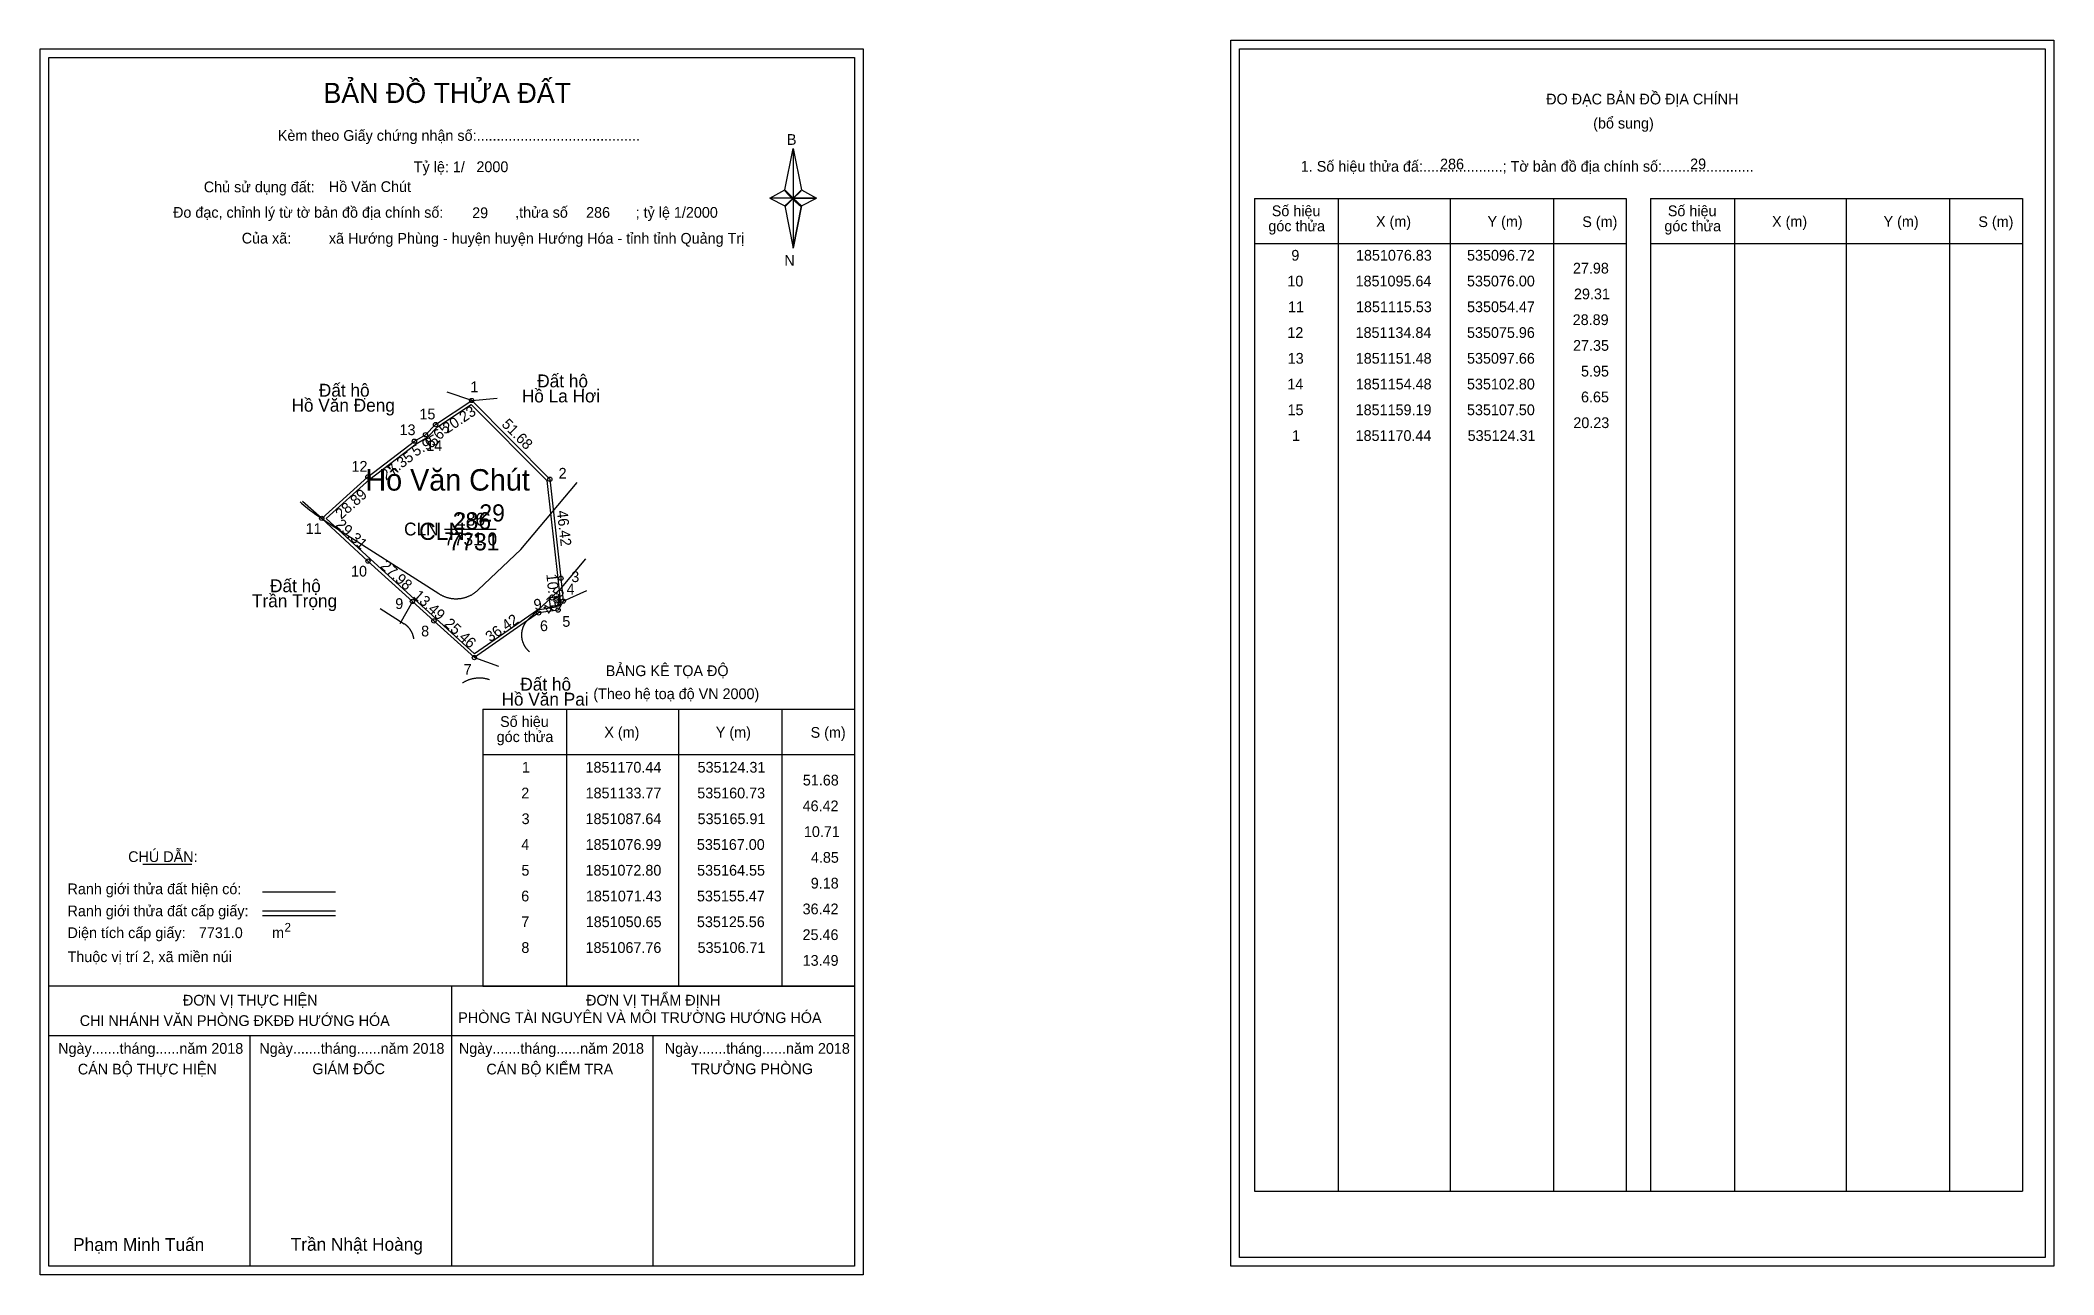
# Model space of a CAD drawing. Extents: x 534923 to 535861, y 1850763 to 1851338.
import ezdxf

# ---------------------------------------------------------------- set-up
doc = ezdxf.new("R2010")
doc.units = 0
for name, color, linetype in [('Level 1', 7, 'Continuous'), ('Level 10', 7, 'Continuous'), ('Level 11', 7, 'Continuous'), ('Level 12', 7, 'Continuous'), ('Level 13', 7, 'Continuous'), ('Level 2', 7, 'Continuous'), ('Level 27', 7, 'Continuous'), ('Level 3', 7, 'Continuous'), ('Level 36', 7, 'Continuous'), ('Level 4', 7, 'Continuous'), ('Level 49', 7, 'Continuous'), ('Level 5', 7, 'Continuous'), ('Level 53', 7, 'Continuous'), ('Level 55', 7, 'Continuous'), ('Level 6', 7, 'Continuous'), ('Level 63', 7, 'Continuous'), ('Level 7', 7, 'Continuous'), ('Level 9', 7, 'Continuous')]:
    doc.layers.add(name, color=color, linetype=linetype)

msp = doc.modelspace()

# ---------------------------------------------------------------- linework, layer by layer
at = {"layer": 'Level 1'}
for p, q in [((534927.33, 1851330.27), (534927.33, 1851330.27)), ((535481.97, 1851334.27), (535481.97, 1851334.27)), ((535270.17, 1851268.51), (535274.11, 1851287.79)), ((535274.11, 1851287.79), (535274.11, 1851264.74)), ((535274.11, 1851287.79), (535278.04, 1851268.51)), ((535263.28, 1851264.74), (535270.17, 1851268.51)), ((535270.17, 1851268.51), (535274.11, 1851264.74)), ((535273.81, 1851264.3), (535270.17, 1851268.07)), ((535274.11, 1851264.74), (535270.17, 1851261.06)), ((535273.81, 1851264.3), (535270.17, 1851260.62)), ((535270.17, 1851260.62), (535273.81, 1851264.3)), ((535277.75, 1851268.07), (535273.81, 1851264.3)), ((535273.81, 1851264.3), (535277.75, 1851268.07)), ((535277.75, 1851260.62), (535273.81, 1851264.3)), ((535278.04, 1851268.51), (535274.11, 1851264.74)), ((535274.11, 1851264.74), (535274.11, 1851241.34)), ((535274.11, 1851264.74), (535284.93, 1851264.74)), ((535274.11, 1851264.74), (535278.04, 1851261.06)), ((535278.04, 1851261.06), (535284.93, 1851264.74)), ((535489.04, 1851264.56), (535662.24, 1851264.56)), ((535528.22, 1850802.03), (535528.22, 1851264.56)), ((535580.36, 1850802.03), (535580.36, 1851264.56)), ((535628.31, 1851264.56), (535628.31, 1850802.03)), ((535662.24, 1851264.56), (535662.24, 1850802.03)), ((535673.55, 1851264.56), (535846.76, 1851264.56)), ((535712.73, 1850802.03), (535712.73, 1851264.56)), ((535764.88, 1850802.03), (535764.88, 1851264.56)), ((535812.82, 1851264.56), (535812.82, 1850802.03)), ((535846.76, 1851264.56), (535846.76, 1850802.03)), ((535270.17, 1851261.06), (535274.11, 1851241.34)), ((535278.04, 1851261.06), (535274.11, 1851241.34)), ((535489.04, 1851243.51), (535662.24, 1851243.51)), ((535673.55, 1851243.51), (535846.76, 1851243.51)), ((535129.52, 1851026.62), (535302.72, 1851026.62)), ((535168.7, 1850897.57), (535168.7, 1851026.62)), ((535220.84, 1850897.57), (535220.84, 1851026.62)), ((535268.78, 1851026.62), (535268.78, 1850897.57)), ((535129.52, 1851005.56), (535302.72, 1851005.56)), ((534971.16, 1850954.4), (534993.97, 1850954.4)), ((535026.89, 1850941.59), (535060.92, 1850941.59)), ((535026.89, 1850932.7), (535060.92, 1850932.7)), ((535026.89, 1850930.51), (535060.92, 1850930.51)), ((535140.98, 1850897.57), (534927.32, 1850897.57)), ((535302.72, 1850897.57), (535093.04, 1850897.57)), ((535115.02, 1850767.12), (535115.02, 1850897.57)), ((535129.52, 1850897.56), (535302.72, 1850897.56)), ((535302.72, 1850874.47), (534927.32, 1850874.47)), ((535021.17, 1850767.12), (535021.17, 1850874.47)), ((535208.87, 1850767.12), (535208.87, 1850874.47)), ((535489.04, 1850802.03), (535846.76, 1850802.03)), ((535302.72, 1850767.12), (535302.72, 1850767.12)), ((535857.37, 1850771.12), (535857.37, 1850771.12))]:
    msp.add_line(p, q, dxfattribs=at)
for points in [[(535270.17, 1851268.51), (535274.11, 1851287.79), (535274.11, 1851264.74)], [(535263.28, 1851264.74), (535270.17, 1851261.06), (535274.11, 1851264.74)], [(535274.11, 1851264.74), (535278.04, 1851268.51), (535284.93, 1851264.74)], [(535274.11, 1851264.74), (535274.11, 1851241.34), (535278.04, 1851261.06)]]:
    msp.add_lwpolyline(points, close=True, dxfattribs=at)
at = {"layer": 'Level 10'}
for p, q in [((535076, 1851095.64), (535096.72, 1851076.83)), ((535106.71, 1851067.76), (535125.56, 1851050.65)), ((535155.47, 1851071.43), (535125.56, 1851050.65))]:
    msp.add_line(p, q, dxfattribs=at)
for points in [[(535054.47, 1851115.53), (535075.96, 1851134.84), (535097.66, 1851151.48), (535102.8, 1851154.48), (535107.5, 1851159.19), (535124.31, 1851170.44), (535160.73, 1851133.77), (535165.91, 1851087.64), (535167, 1851076.99), (535164.55, 1851072.8), (535155.47, 1851071.43), (535125.56, 1851050.65), (535106.71, 1851067.76), (535096.72, 1851076.83), (535076, 1851095.64)], [(535056.55, 1851115.52), (535076.86, 1851133.76), (535098.44, 1851150.32), (535103.66, 1851153.36), (535108.39, 1851158.1), (535124.13, 1851168.63), (535159.39, 1851133.13), (535164.52, 1851087.49), (535165.56, 1851077.3), (535163.68, 1851074.08), (535154.94, 1851072.77), (535125.68, 1851052.44), (535107.65, 1851068.8), (535097.66, 1851077.87), (535076.95, 1851096.67)]]:
    msp.add_lwpolyline(points, close=True, dxfattribs=at)
at = {"layer": 'Level 11'}
for centre in [(535124.31, 1851170.44), (535107.5, 1851159.19), (535097.66, 1851151.48), (535102.8, 1851154.48), (535075.96, 1851134.84), (535160.73, 1851133.77), (535054.47, 1851115.53), (535054.47, 1851115.53), (535076, 1851095.64), (535165.91, 1851087.64), (535096.72, 1851076.83), (535167, 1851076.99), (535106.71, 1851067.76), (535155.47, 1851071.43), (535164.55, 1851072.8), (535125.56, 1851050.65)]:
    msp.add_circle(centre, 1, dxfattribs=at)
at = {"layer": 'Level 12'}
for p, q in [((535147.16, 1851101.03), (535173.48, 1851132.28)), ((535044.36, 1851123.25), (535045.05, 1851122.63)), ((535045.05, 1851122.63), (535046.33, 1851121.52)), ((535046.33, 1851121.52), (535047.64, 1851120.43)), ((535047.64, 1851120.43), (535048.96, 1851119.37)), ((535048.96, 1851119.37), (535050.3, 1851118.34)), ((535050.3, 1851118.34), (535051.66, 1851117.33)), ((535051.66, 1851117.33), (535053.04, 1851116.34)), ((535053.04, 1851116.34), (535054.44, 1851115.39)), ((535054.44, 1851115.39), (535055.85, 1851114.46)), ((535055.85, 1851114.46), (535057.28, 1851113.56)), ((535057.28, 1851113.56), (535058.72, 1851112.68)), ((535058.72, 1851112.68), (535058.89, 1851112.58)), ((535058.89, 1851112.58), (535108.96, 1851080.45)), ((535127.41, 1851082.21), (535147.16, 1851101.03)), ((535166.13, 1851083.19), (535177.47, 1851096.67)), ((535108.96, 1851080.45), (535109.39, 1851080.19)), ((535109.39, 1851080.19), (535109.61, 1851080.06)), ((535109.61, 1851080.06), (535109.82, 1851079.94)), ((535109.82, 1851079.94), (535110.05, 1851079.82)), ((535110.05, 1851079.82), (535110.27, 1851079.7)), ((535110.27, 1851079.7), (535110.5, 1851079.58)), ((535110.5, 1851079.58), (535110.73, 1851079.47)), ((535110.73, 1851079.47), (535110.97, 1851079.37)), ((535110.97, 1851079.37), (535111.21, 1851079.26)), ((535111.21, 1851079.26), (535111.45, 1851079.16)), ((535111.45, 1851079.16), (535111.69, 1851079.07)), ((535111.69, 1851079.07), (535111.94, 1851078.98)), ((535111.94, 1851078.98), (535112.19, 1851078.89)), ((535112.19, 1851078.89), (535112.44, 1851078.8)), ((535112.44, 1851078.8), (535112.69, 1851078.72)), ((535112.69, 1851078.72), (535112.95, 1851078.65)), ((535112.95, 1851078.65), (535113.2, 1851078.58)), ((535113.2, 1851078.58), (535113.46, 1851078.51)), ((535113.46, 1851078.51), (535113.73, 1851078.45)), ((535113.73, 1851078.45), (535113.99, 1851078.39)), ((535113.99, 1851078.39), (535114.25, 1851078.34)), ((535114.25, 1851078.34), (535114.52, 1851078.29)), ((535114.52, 1851078.29), (535114.79, 1851078.25)), ((535114.79, 1851078.25), (535115.06, 1851078.21)), ((535115.06, 1851078.21), (535115.33, 1851078.17)), ((535115.33, 1851078.17), (535115.6, 1851078.14)), ((535115.6, 1851078.14), (535115.88, 1851078.12)), ((535115.88, 1851078.12), (535116.15, 1851078.1)), ((535116.15, 1851078.1), (535116.42, 1851078.09)), ((535116.42, 1851078.09), (535116.7, 1851078.08)), ((535116.7, 1851078.08), (535116.98, 1851078.07)), ((535116.98, 1851078.07), (535117.25, 1851078.07)), ((535117.25, 1851078.07), (535117.53, 1851078.08)), ((535117.53, 1851078.08), (535117.8, 1851078.09)), ((535117.8, 1851078.09), (535118.08, 1851078.11)), ((535118.08, 1851078.11), (535118.36, 1851078.13)), ((535118.36, 1851078.13), (535118.63, 1851078.15)), ((535118.63, 1851078.15), (535118.91, 1851078.18)), ((535118.91, 1851078.18), (535119.18, 1851078.22)), ((535119.18, 1851078.22), (535119.45, 1851078.26)), ((535119.45, 1851078.26), (535119.73, 1851078.31)), ((535119.73, 1851078.31), (535120, 1851078.36)), ((535120, 1851078.36), (535120.27, 1851078.42)), ((535120.27, 1851078.42), (535120.53, 1851078.48)), ((535120.53, 1851078.48), (535120.8, 1851078.54)), ((535120.8, 1851078.54), (535121.07, 1851078.62)), ((535121.07, 1851078.62), (535121.33, 1851078.69)), ((535121.33, 1851078.69), (535121.59, 1851078.77)), ((535121.59, 1851078.77), (535121.85, 1851078.86)), ((535121.85, 1851078.86), (535122.11, 1851078.95)), ((535122.11, 1851078.95), (535122.37, 1851079.04)), ((535122.37, 1851079.04), (535122.62, 1851079.14)), ((535122.62, 1851079.14), (535122.87, 1851079.24)), ((535122.87, 1851079.24), (535123.12, 1851079.35)), ((535123.12, 1851079.35), (535123.36, 1851079.46)), ((535123.36, 1851079.46), (535123.6, 1851079.57)), ((535123.6, 1851079.57), (535123.84, 1851079.69)), ((535123.84, 1851079.69), (535124.08, 1851079.81)), ((535124.08, 1851079.81), (535124.31, 1851079.94)), ((535124.31, 1851079.94), (535124.55, 1851080.07)), ((535124.55, 1851080.07), (535124.77, 1851080.2)), ((535124.77, 1851080.2), (535125, 1851080.34)), ((535125, 1851080.34), (535125.22, 1851080.48)), ((535125.22, 1851080.48), (535125.44, 1851080.62)), ((535125.44, 1851080.62), (535125.65, 1851080.77)), ((535125.65, 1851080.77), (535125.86, 1851080.92)), ((535125.86, 1851080.92), (535126.07, 1851081.07)), ((535126.07, 1851081.07), (535126.27, 1851081.23)), ((535126.27, 1851081.23), (535126.47, 1851081.38)), ((535126.47, 1851081.38), (535126.67, 1851081.55)), ((535126.67, 1851081.55), (535126.86, 1851081.71)), ((535126.86, 1851081.71), (535127.05, 1851081.87)), ((535127.05, 1851081.87), (535127.23, 1851082.04)), ((535127.23, 1851082.04), (535127.41, 1851082.21)), ((535150.63, 1851068.42), (535166.13, 1851083.19)), ((535081.69, 1851073.59), (535092.88, 1851066.41)), ((535093.14, 1851066.24), (535092.88, 1851066.41)), ((535093.27, 1851066.15), (535093.14, 1851066.24)), ((535093.4, 1851066.05), (535093.27, 1851066.15)), ((535093.53, 1851065.96), (535093.4, 1851066.05)), ((535093.65, 1851065.86), (535093.53, 1851065.96)), ((535093.78, 1851065.76), (535093.65, 1851065.86)), ((535093.91, 1851065.66), (535093.78, 1851065.76)), ((535094.03, 1851065.55), (535093.91, 1851065.66)), ((535094.15, 1851065.44), (535094.03, 1851065.55)), ((535094.28, 1851065.33), (535094.15, 1851065.44)), ((535094.4, 1851065.22), (535094.28, 1851065.33)), ((535094.52, 1851065.1), (535094.4, 1851065.22)), ((535094.64, 1851064.98), (535094.52, 1851065.1)), ((535094.76, 1851064.86), (535094.64, 1851064.98)), ((535148.28, 1851064.98), (535148.21, 1851064.82)), ((535148.35, 1851065.15), (535148.28, 1851064.98)), ((535148.42, 1851065.31), (535148.35, 1851065.15)), ((535148.49, 1851065.47), (535148.42, 1851065.31)), ((535148.57, 1851065.63), (535148.49, 1851065.47)), ((535148.65, 1851065.79), (535148.57, 1851065.63)), ((535148.73, 1851065.94), (535148.65, 1851065.79)), ((535148.82, 1851066.09), (535148.73, 1851065.94)), ((535148.9, 1851066.24), (535148.82, 1851066.09)), ((535148.99, 1851066.39), (535148.9, 1851066.24)), ((535149.08, 1851066.54), (535148.99, 1851066.39)), ((535149.18, 1851066.68), (535149.08, 1851066.54)), ((535149.27, 1851066.82), (535149.18, 1851066.68)), ((535149.37, 1851066.96), (535149.27, 1851066.82)), ((535149.46, 1851067.09), (535149.37, 1851066.96)), ((535149.56, 1851067.23), (535149.46, 1851067.09)), ((535149.66, 1851067.36), (535149.56, 1851067.23)), ((535149.77, 1851067.48), (535149.66, 1851067.36)), ((535149.87, 1851067.61), (535149.77, 1851067.48)), ((535149.97, 1851067.73), (535149.87, 1851067.61)), ((535150.08, 1851067.85), (535149.97, 1851067.73)), ((535150.19, 1851067.97), (535150.08, 1851067.85)), ((535150.3, 1851068.09), (535150.19, 1851067.97)), ((535150.41, 1851068.2), (535150.3, 1851068.09)), ((535150.52, 1851068.31), (535150.41, 1851068.2)), ((535150.63, 1851068.42), (535150.52, 1851068.31)), ((535094.87, 1851064.73), (535094.76, 1851064.86)), ((535094.99, 1851064.6), (535094.87, 1851064.73)), ((535095.1, 1851064.47), (535094.99, 1851064.6)), ((535095.21, 1851064.34), (535095.1, 1851064.47)), ((535095.32, 1851064.2), (535095.21, 1851064.34)), ((535095.43, 1851064.06), (535095.32, 1851064.2)), ((535095.54, 1851063.92), (535095.43, 1851064.06)), ((535095.64, 1851063.78), (535095.54, 1851063.92)), ((535095.74, 1851063.63), (535095.64, 1851063.78)), ((535095.84, 1851063.48), (535095.74, 1851063.63)), ((535095.94, 1851063.33), (535095.84, 1851063.48)), ((535096.03, 1851063.18), (535095.94, 1851063.33)), ((535096.13, 1851063.02), (535096.03, 1851063.18)), ((535096.22, 1851062.86), (535096.13, 1851063.02)), ((535096.3, 1851062.7), (535096.22, 1851062.86)), ((535096.39, 1851062.54), (535096.3, 1851062.7)), ((535096.47, 1851062.38), (535096.39, 1851062.54)), ((535096.55, 1851062.21), (535096.47, 1851062.38)), ((535096.63, 1851062.04), (535096.55, 1851062.21)), ((535096.7, 1851061.87), (535096.63, 1851062.04)), ((535096.77, 1851061.7), (535096.7, 1851061.87)), ((535096.84, 1851061.52), (535096.77, 1851061.7)), ((535096.9, 1851061.35), (535096.84, 1851061.52)), ((535096.97, 1851061.17), (535096.9, 1851061.35)), ((535097.02, 1851060.99), (535096.97, 1851061.17)), ((535097.08, 1851060.81), (535097.02, 1851060.99)), ((535097.13, 1851060.63), (535097.08, 1851060.81)), ((535097.18, 1851060.44), (535097.13, 1851060.63)), ((535097.22, 1851060.26), (535097.18, 1851060.44)), ((535097.26, 1851060.07), (535097.22, 1851060.26)), ((535097.3, 1851059.89), (535097.26, 1851060.07)), ((535097.34, 1851059.7), (535097.3, 1851059.89)), ((535097.37, 1851059.51), (535097.34, 1851059.7)), ((535097.39, 1851059.34), (535097.37, 1851059.51)), ((535147.53, 1851061.36), (535147.52, 1851061.17)), ((535147.52, 1851061.17), (535147.53, 1851060.98)), ((535147.54, 1851061.74), (535147.53, 1851061.55)), ((535147.53, 1851061.55), (535147.53, 1851061.36)), ((535147.53, 1851060.98), (535147.53, 1851060.79)), ((535147.53, 1851060.79), (535147.54, 1851060.6)), ((535147.55, 1851061.93), (535147.54, 1851061.74)), ((535147.54, 1851060.6), (535147.55, 1851060.41)), ((535147.57, 1851062.12), (535147.55, 1851061.93)), ((535147.55, 1851060.41), (535147.57, 1851060.22)), ((535147.59, 1851062.31), (535147.57, 1851062.12)), ((535147.57, 1851060.22), (535147.59, 1851060.03)), ((535147.61, 1851062.5), (535147.59, 1851062.31)), ((535147.59, 1851060.03), (535147.61, 1851059.84)), ((535147.64, 1851062.68), (535147.61, 1851062.5)), ((535147.61, 1851059.84), (535147.64, 1851059.66)), ((535147.67, 1851062.87), (535147.64, 1851062.68)), ((535147.64, 1851059.66), (535147.67, 1851059.47)), ((535147.7, 1851063.05), (535147.67, 1851062.87)), ((535147.67, 1851059.47), (535147.71, 1851059.28)), ((535147.74, 1851063.23), (535147.7, 1851063.05)), ((535147.71, 1851059.28), (535147.74, 1851059.09)), ((535147.78, 1851063.42), (535147.74, 1851063.23)), ((535147.74, 1851059.09), (535147.78, 1851058.91)), ((535147.82, 1851063.6), (535147.78, 1851063.42)), ((535147.78, 1851058.91), (535147.83, 1851058.72)), ((535147.87, 1851063.77), (535147.82, 1851063.6)), ((535147.83, 1851058.72), (535147.88, 1851058.54)), ((535147.92, 1851063.95), (535147.87, 1851063.77)), ((535147.88, 1851058.54), (535147.93, 1851058.36)), ((535147.97, 1851064.13), (535147.92, 1851063.95)), ((535147.93, 1851058.36), (535147.98, 1851058.18)), ((535148.03, 1851064.3), (535147.97, 1851064.13)), ((535147.98, 1851058.18), (535148.04, 1851058)), ((535148.08, 1851064.48), (535148.03, 1851064.3)), ((535148.04, 1851058), (535148.1, 1851057.82)), ((535148.15, 1851064.65), (535148.08, 1851064.48)), ((535148.1, 1851057.82), (535148.17, 1851057.65)), ((535148.21, 1851064.82), (535148.15, 1851064.65)), ((535148.17, 1851057.65), (535148.23, 1851057.47)), ((535148.23, 1851057.47), (535148.31, 1851057.3)), ((535148.31, 1851057.3), (535148.38, 1851057.13)), ((535148.38, 1851057.13), (535148.46, 1851056.96)), ((535148.46, 1851056.96), (535148.54, 1851056.79)), ((535148.54, 1851056.79), (535148.62, 1851056.63)), ((535148.62, 1851056.63), (535148.7, 1851056.46)), ((535148.7, 1851056.46), (535148.79, 1851056.3)), ((535148.79, 1851056.3), (535148.88, 1851056.15)), ((535148.88, 1851056.15), (535148.97, 1851055.99)), ((535148.97, 1851055.99), (535149.07, 1851055.84)), ((535149.07, 1851055.84), (535149.17, 1851055.68)), ((535149.17, 1851055.68), (535149.27, 1851055.54)), ((535149.27, 1851055.54), (535149.37, 1851055.39)), ((535149.37, 1851055.39), (535149.47, 1851055.24)), ((535149.47, 1851055.24), (535149.58, 1851055.1)), ((535149.58, 1851055.1), (535149.69, 1851054.96)), ((535149.69, 1851054.96), (535149.8, 1851054.83)), ((535149.8, 1851054.83), (535149.91, 1851054.7)), ((535149.91, 1851054.7), (535150.02, 1851054.56)), ((535150.02, 1851054.56), (535150.14, 1851054.44)), ((535150.14, 1851054.44), (535150.25, 1851054.31)), ((535150.25, 1851054.31), (535150.37, 1851054.19)), ((535150.37, 1851054.19), (535150.49, 1851054.07)), ((535150.49, 1851054.07), (535150.61, 1851053.95)), ((535150.61, 1851053.95), (535150.73, 1851053.84)), ((535150.73, 1851053.84), (535150.85, 1851053.72)), ((535150.85, 1851053.72), (535150.98, 1851053.62)), ((535150.98, 1851053.62), (535151.1, 1851053.51)), ((535151.1, 1851053.51), (535151.23, 1851053.41)), ((535151.23, 1851053.41), (535151.32, 1851053.33)), ((535120.01, 1851038.83), (535120, 1851038.82)), ((535120.23, 1851038.96), (535120.01, 1851038.83)), ((535120.46, 1851039.1), (535120.23, 1851038.96)), ((535120.69, 1851039.23), (535120.46, 1851039.1)), ((535120.93, 1851039.35), (535120.69, 1851039.23)), ((535121.16, 1851039.48), (535120.93, 1851039.35)), ((535121.4, 1851039.59), (535121.16, 1851039.48)), ((535121.64, 1851039.71), (535121.4, 1851039.59)), ((535121.89, 1851039.82), (535121.64, 1851039.71)), ((535122.14, 1851039.93), (535121.89, 1851039.82)), ((535122.39, 1851040.03), (535122.14, 1851039.93)), ((535122.64, 1851040.13), (535122.39, 1851040.03)), ((535122.9, 1851040.22), (535122.64, 1851040.13)), ((535123.15, 1851040.31), (535122.9, 1851040.22)), ((535123.41, 1851040.4), (535123.15, 1851040.31)), ((535123.68, 1851040.48), (535123.41, 1851040.4)), ((535123.94, 1851040.55), (535123.68, 1851040.48)), ((535124.2, 1851040.62), (535123.94, 1851040.55)), ((535124.47, 1851040.69), (535124.2, 1851040.62)), ((535124.74, 1851040.75), (535124.47, 1851040.69)), ((535125.01, 1851040.81), (535124.74, 1851040.75)), ((535125.28, 1851040.86), (535125.01, 1851040.81)), ((535125.55, 1851040.9), (535125.28, 1851040.86)), ((535125.83, 1851040.95), (535125.55, 1851040.9)), ((535126.1, 1851040.98), (535125.83, 1851040.95)), ((535126.38, 1851041.01), (535126.1, 1851040.98)), ((535126.65, 1851041.04), (535126.38, 1851041.01)), ((535126.93, 1851041.06), (535126.65, 1851041.04)), ((535127.2, 1851041.08), (535126.93, 1851041.06)), ((535127.48, 1851041.09), (535127.2, 1851041.08)), ((535127.76, 1851041.09), (535127.48, 1851041.09)), ((535128.03, 1851041.09), (535127.76, 1851041.09)), ((535128.31, 1851041.09), (535128.03, 1851041.09)), ((535128.58, 1851041.08), (535128.31, 1851041.09)), ((535128.86, 1851041.07), (535128.58, 1851041.08)), ((535129.13, 1851041.05), (535128.86, 1851041.07)), ((535129.4, 1851041.02), (535129.13, 1851041.05)), ((535129.68, 1851040.99), (535129.4, 1851041.02)), ((535129.95, 1851040.96), (535129.68, 1851040.99)), ((535130.22, 1851040.92), (535129.95, 1851040.96)), ((535130.49, 1851040.88), (535130.22, 1851040.92)), ((535130.75, 1851040.83), (535130.49, 1851040.88)), ((535131.02, 1851040.78), (535130.75, 1851040.83)), ((535131.28, 1851040.72), (535131.02, 1851040.78)), ((535131.54, 1851040.66), (535131.28, 1851040.72)), ((535131.8, 1851040.59), (535131.54, 1851040.66)), ((535132.06, 1851040.52), (535131.8, 1851040.59)), ((535132.32, 1851040.44), (535132.06, 1851040.52)), ((535132.57, 1851040.36), (535132.32, 1851040.44)), ((535132.63, 1851040.34), (535132.57, 1851040.36))]:
    msp.add_line(p, q, dxfattribs=at)
at = {"layer": 'Level 27'}
for p, q in [((535124.31, 1851170.44), (535112.95, 1851174.3)), ((535124.31, 1851170.44), (535136.26, 1851171.5)), ((535054.47, 1851115.53), (535045.44, 1851123.44)), ((535096.72, 1851076.83), (535090.85, 1851066.37)), ((535167, 1851076.99), (535177.98, 1851081.84)), ((535125.56, 1851050.65), (535136.86, 1851046.6))]:
    msp.add_line(p, q, dxfattribs=at)
at = {"layer": 'Level 3'}
for p, q in [((535489.04, 1851264.56), (535489.04, 1850802.03)), ((535673.55, 1851264.56), (535673.55, 1850802.03)), ((535129.52, 1851026.62), (535129.52, 1850897.57))]:
    msp.add_line(p, q, dxfattribs=at)
at = {"layer": 'Level 63'}
for points in [[(535477.98, 1851338.27), (535861.38, 1851338.27), (535861.38, 1850767.12), (535477.98, 1850767.12)], [(534923.32, 1851334.27), (535306.72, 1851334.27), (535306.72, 1850763.12), (534923.32, 1850763.12)], [(534927.32, 1851330.27), (535302.72, 1851330.27), (535302.72, 1850767.12), (534927.32, 1850767.12)], [(535481.98, 1851334.27), (535857.38, 1851334.27), (535857.38, 1850771.12), (535481.98, 1850771.12)]]:
    msp.add_lwpolyline(points, close=True, dxfattribs=at)
at = {"layer": 'Level 9'}
msp.add_line((535111.6, 1851110.54), (535135.68, 1851110.54), dxfattribs=at)

# ---------------------------------------------------------------- texts
at = {"layer": 'Level 1'}
for s, height, p in [('BẢN ĐỒ THỬA ĐẤT', 9.3313, (535055.26, 1851309.08)), ('ĐO ĐẠC BẢN ĐỒ ĐỊA CHÍNH', 5, (535624.93, 1851308.39)), ('(bổ sung)', 5, (535646.81, 1851297.15)), ('Kèm theo Giấy chứng nhận số:.........................................', 5, (535034.02, 1851291.42)), ('B', 5, (535271.19, 1851289.54)), ('1. Số hiệu thửa đấ:....................; Tờ bản đồ địa chính số:.......................', 5, (535510.59, 1851277.03)), ('Chủ sử dụng đất:', 5, (534999.5, 1851267.44)), ('Đo đạc, chỉnh lý từ tờ bản đồ địa chính số:                  ,thửa số                 ; tỷ lệ 1/2000', 5, (534985.19, 1851255.58)), ('góc thửa', 5, (535495.48, 1851249.24)), ('Số hiệu', 5, (535497.07, 1851256.3)), ('X (m)', 5, (535545.63, 1851251.35)), ('Y (m)', 5, (535597.59, 1851251.35)), ('S (m)', 5, (535641.74, 1851251.25)), ('góc thửa', 5, (535680, 1851249.24)), ('Số hiệu', 5, (535681.59, 1851256.3)), ('X (m)', 5, (535730.15, 1851251.35)), ('Y (m)', 5, (535782.1, 1851251.35)), ('S (m)', 5, (535826.26, 1851251.25)), ('Của xã:', 5, (535017.18, 1851243.58)), ('N', 5, (535269.99, 1851233.2)), ('BẢNG KÊ TỌA ĐỘ', 5, (535186.78, 1851042.02)), ('(Theo hệ toạ độ VN 2000)', 5, (535180.98, 1851031.3)), ('Số hiệu', 5, (535137.55, 1851018.35)), ('X (m)', 5, (535186.11, 1851013.4)), ('Y (m)', 5, (535238.06, 1851013.4)), ('S (m)', 5, (535282.22, 1851013.3)), ('góc thửa', 5, (535135.96, 1851011.29)), ('CHÚ DẪN:', 5, (534964.28, 1850955.41)), ('Ranh giới thửa đất hiện có:', 5, (534936.02, 1850940.41)), ('Ranh giới thửa đất cấp giấy:', 5, (534936.02, 1850930.13)), ('Diện tích cấp giấy:', 5, (534936.02, 1850919.97)), ('2', 4, (535037.13, 1850923.03)), ('m', 5, (535031.33, 1850920.01)), ('Thuộc vị trí 2, xã miền núi', 5, (534936.02, 1850908.77)), ('ĐƠN VỊ THỰC HIỆN', 5, (534989.79, 1850888.53)), ('PHÒNG TÀI NGUYÊN VÀ MÔI TRƯỜNG HƯỚNG HÓA', 5, (535118.05, 1850880.39)), ('ĐƠN VỊ THẨM ĐỊNH', 5, (535177.6, 1850888.53)), ('CHI NHÁNH VĂN PHÒNG ĐKĐĐ HƯỚNG HÓA', 5, (534941.71, 1850879.01)), ('Ngày.......tháng......năm 2018', 5, (534931.66, 1850866.06)), ('Ngày.......tháng......năm 2018', 5, (535025.4, 1850866.06)), ('Ngày.......tháng......năm 2018', 5, (535118.35, 1850866.06)), ('Ngày.......tháng......năm 2018', 5, (535214.27, 1850866.06)), ('CÁN BỘ THỰC HIỆN', 5, (534940.82, 1850856.43)), ('GIÁM ĐỐC', 5, (535050.09, 1850856.55)), ('CÁN BỘ KIỂM TRA', 5, (535131.17, 1850856.43)), ('TRƯỞNG PHÒNG', 5, (535226.55, 1850856.55)), ('Phạm Minh Tuấn', 6, (534938.64, 1850774.2)), ('Trần Nhật Hoàng', 6, (535040.03, 1850774.3))]:
    msp.add_text(s, height=height, dxfattribs=at).set_placement(p)
at = {"layer": 'Level 11'}
msp.add_text('Tỷ lệ: 1/', height=5, dxfattribs=at).set_placement((535097.34, 1851276.8))
at = {"layer": 'Level 13'}
for s, p in [('CLN', (535092.81, 1851107.54)), ('286', (535117.16, 1851112.14)), ('7731.0', (535111.61, 1851102.94))]:
    msp.add_text(s, height=6, dxfattribs=at).set_placement(p)
at = {"layer": 'Level 2'}
msp.add_text('Hồ Văn Chút', height=10, dxfattribs=at).set_placement((535074.82, 1851128.46))
at = {"layer": 'Level 3'}
msp.add_text('CLN', height=8, dxfattribs=at).set_placement((535099.81, 1851105.49))
at = {"layer": 'Level 36'}
for s, p in [('Đất hộ', (535053.12, 1851172.23)), ('Đất hộ', (535154.86, 1851176.56)), ('Hồ Văn Đeng', (535040.37, 1851165.23)), ('Hồ La Hơi', (535147.68, 1851169.56)), ('Đất hộ', (535030.38, 1851081.11)), ('Trần Trọng', (535021.94, 1851074.11)), ('Đất hộ', (535146.99, 1851035.26)), ('Hồ Văn Pai', (535138.21, 1851028.26))]:
    msp.add_text(s, height=6, dxfattribs=at).set_placement(p)
at = {"layer": 'Level 4'}
msp.add_text('286', height=8, dxfattribs=at).set_placement((535115.5, 1851110.38))
at = {"layer": 'Level 49'}
for s, rotation, p in [('6.65', 45.06089, (535105.43, 1851147.77)), ('20.23', 33.7922, (535112.92, 1851154.88)), ('51.68', 314.80402, (535137.95, 1851158.98)), ('5.95', 30.2703, (535098.18, 1851144.14)), ('27.35', 37.48172, (535084.42, 1851133.01)), ('28.89', 41.94152, (535063.56, 1851114.83)), ('29.31', 317.26741, (535060.55, 1851112.09)), ('46.42', 276.40698, (535164, 1851118.99)), ('27.98', 317.76625, (535081.44, 1851092.86)), ('10.71', 275.84373, (535159.09, 1851089.46)), ('13.49', 317.76344, (535096.75, 1851078.96)), ('9.18', 8.58013, (535153.59, 1851072.76)), ('4.85', 59.68408, (535161.25, 1851070.33)), ('25.46', 317.77022, (535111.16, 1851065.88)), ('36.42', 34.78968, (535132.9, 1851057.7))]:
    msp.add_text(s, height=5, rotation=rotation, dxfattribs=at).set_placement(p)
at = {"layer": 'Level 5'}
msp.add_text('7731', height=8, dxfattribs=at).set_placement((535113.46, 1851100.6))
at = {"layer": 'Level 53'}
for s, p in [('9', (535506.19, 1851235.59)), ('1851076.83', (535536.3, 1851235.59)), ('535096.72', (535588.03, 1851235.59)), ('27.98', (535637.38, 1851229.59)), ('10', (535504.32, 1851223.59)), ('1851095.64', (535536.12, 1851223.59)), ('535076.00', (535588.01, 1851223.59)), ('11', (535504.64, 1851211.59)), ('1851115.53', (535536.3, 1851211.59)), ('535054.47', (535588.04, 1851211.59)), ('29.31', (535637.86, 1851217.59)), ('28.89', (535637.27, 1851205.59)), ('12', (535504.34, 1851199.59)), ('1851134.84', (535536.12, 1851199.59)), ('535075.96', (535588.02, 1851199.59)), ('27.35', (535637.44, 1851193.59)), ('13', (535504.49, 1851187.59)), ('1851151.48', (535536.2, 1851187.59)), ('535097.66', (535588.02, 1851187.59)), ('14', (535504.31, 1851175.59)), ('1851154.48', (535536.2, 1851175.59)), ('535102.80', (535588.01, 1851175.59)), ('5.95', (535641.14, 1851181.59)), ('15', (535504.43, 1851163.59)), ('1851159.19', (535536.15, 1851163.59)), ('535107.50', (535588.01, 1851163.59)), ('6.65', (535641.14, 1851169.59)), ('20.23', (535637.57, 1851157.59)), ('1', (535506.48, 1851151.59)), ('1851170.44', (535536.12, 1851151.59)), ('535124.31', (535588.33, 1851151.59)), ('1', (535147.71, 1850997.06)), ('1851170.44', (535177.35, 1850997.06)), ('535124.31', (535229.56, 1850997.06)), ('2', (535147.41, 1850985.06)), ('1851133.77', (535177.38, 1850985.06)), ('535160.73', (535229.41, 1850985.06)), ('51.68', (535278.61, 1850991.06)), ('46.42', (535278.49, 1850979.06)), ('3', (535147.57, 1850973.06)), ('1851087.64', (535177.35, 1850973.06)), ('535165.91', (535229.56, 1850973.06)), ('10.71', (535279.09, 1850967.06)), ('4', (535147.39, 1850961.06)), ('1851076.99', (535177.38, 1850961.06)), ('535167.00', (535229.24, 1850961.06)), ('5', (535147.5, 1850949.06)), ('1851072.80', (535177.35, 1850949.06)), ('535164.55', (535229.35, 1850949.06)), ('4.85', (535282.36, 1850955.06)), ('9.18', (535282.3, 1850943.06)), ('6', (535147.4, 1850937.06)), ('1851071.43', (535177.53, 1850937.06)), ('535155.47', (535229.27, 1850937.06)), ('36.42', (535278.49, 1850931.06)), ('7', (535147.42, 1850925.06)), ('1851050.65', (535177.46, 1850925.06)), ('535125.56', (535229.25, 1850925.06)), ('8', (535147.47, 1850913.06)), ('1851067.76', (535177.36, 1850913.06)), ('535106.71', (535229.56, 1850913.06)), ('25.46', (535278.47, 1850919.06)), ('13.49', (535278.5, 1850907.06))]:
    msp.add_text(s, height=5, dxfattribs=at).set_placement(p)
at = {"layer": 'Level 55'}
for s, height, p in [('1', 0.8, (535124.09, 1851170.44)), ('0', 0.22, (535124.23, 1851170.22)), ('0', 0.22, (535124.23, 1851170.22)), ('0', 0.22, (535124.23, 1851170.22)), ('15', 0.8, (535106.95, 1851159.19)), ('0', 0.22, (535107.42, 1851158.97)), ('0', 0.22, (535107.42, 1851158.97)), ('13', 0.8, (535097.12, 1851151.48)), ('0', 0.22, (535097.58, 1851151.26)), ('0', 0.22, (535097.58, 1851151.26)), ('14', 0.8, (535102.23, 1851154.48)), ('0', 0.22, (535102.72, 1851154.26)), ('0', 0.22, (535102.72, 1851154.26)), ('12', 0.8, (535075.39, 1851134.84)), ('0', 0.22, (535075.88, 1851134.62)), ('0', 0.22, (535075.88, 1851134.62)), ('2', 0.8, (535160.46, 1851133.77)), ('0', 0.22, (535160.65, 1851133.55)), ('11', 0.8, (535053.95, 1851115.53)), ('0', 0.22, (535054.39, 1851115.31)), ('0', 0.22, (535054.39, 1851115.31)), ('0', 0.22, (535054.39, 1851115.31)), ('0', 0.22, (535054.39, 1851115.31)), ('10', 0.8, (535075.43, 1851095.64)), ('0', 0.22, (535075.92, 1851095.42)), ('0', 0.22, (535075.92, 1851095.42)), ('3', 0.8, (535165.66, 1851087.64)), ('0', 0.22, (535165.83, 1851087.42)), ('9', 0.8, (535096.45, 1851076.83)), ('0', 0.22, (535096.64, 1851076.61)), ('0', 0.22, (535096.64, 1851076.61)), ('0', 0.22, (535096.64, 1851076.61)), ('4', 0.8, (535166.72, 1851076.99)), ('0', 0.22, (535166.92, 1851076.77)), ('0', 0.22, (535166.92, 1851076.77)), ('8', 0.8, (535106.45, 1851067.76)), ('0', 0.22, (535106.63, 1851067.54)), ('6', 0.8, (535155.2, 1851071.43)), ('0', 0.22, (535155.39, 1851071.21)), ('5', 0.8, (535164.29, 1851072.8)), ('0', 0.22, (535164.47, 1851072.58)), ('7', 0.8, (535125.29, 1851050.65)), ('0', 0.22, (535125.48, 1851050.43)), ('0', 0.22, (535125.48, 1851050.43))]:
    msp.add_text(s, height=height, dxfattribs=at).set_placement(p)
at = {"layer": 'Level 6'}
for s, p in [('2000', (535126.53, 1851276.84)), ('286', (535575.49, 1851278.11)), ('29', (535691.98, 1851278.15)), ('Hồ Văn Chút', (535057.77, 1851267.57)), ('29', (535124.53, 1851255.4)), ('286', (535177.62, 1851255.56)), ('xã Hướng Phùng - huyện huyện Hướng Hóa - tỉnh tỉnh Quảng Trị', (535057.8, 1851243.49)), ('7731.0', (534997.21, 1850919.98))]:
    msp.add_text(s, height=5, dxfattribs=at).set_placement(p)
at = {"layer": 'Level 7'}
msp.add_text('29', height=8, dxfattribs=at).set_placement((535127.89, 1851114.06))
at = {"layer": 'Level 9'}
for s, p in [('1', (535123.68, 1851174.29)), ('13', (535090.71, 1851154.29)), ('15', (535099.98, 1851161.63)), ('14', (535103.14, 1851146.91)), ('12', (535068.33, 1851137.26)), ('2', (535164.81, 1851134.04)), ('11', (535046.95, 1851108.27)), ('10', (535068.12, 1851088.42)), ('4', (535168.5, 1851080.02)), ('3', (535170.73, 1851085.82)), ('9', (535088.71, 1851073.3)), ('8', (535100.77, 1851060.52)), ('6', (535156.13, 1851062.98)), ('5', (535166.54, 1851065)), ('7', (535120.58, 1851042.66))]:
    msp.add_text(s, height=5, dxfattribs=at).set_placement(p)

doc.saveas('drawing.dxf')
